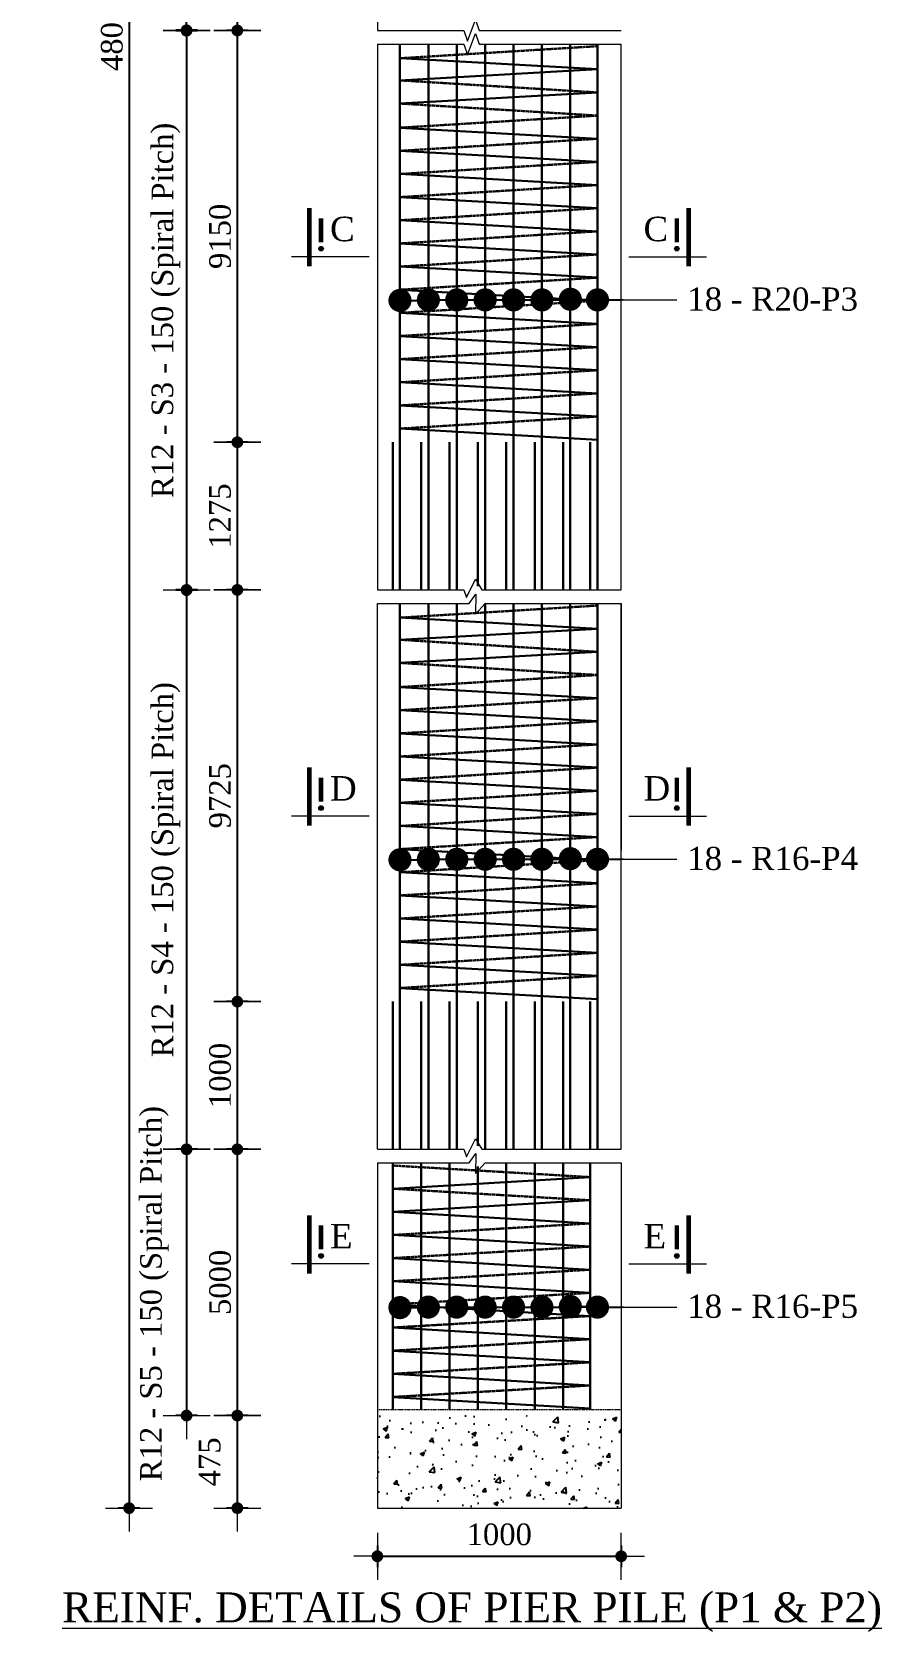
# Model space of a CAD drawing. Header units: inches. Extents: x -396 to 84373, y -33132 to 10226.
# Drawn here: x 68542 to 71296, y -6720 to -1536 of the extents above; entities that cross this region are included whole.
import ezdxf

# ---------------------------------------------------------------- set-up
doc = ezdxf.new("R2010")
doc.units = ezdxf.units.IN
doc.header["$LTSCALE"] = 15
doc.header["$MEASUREMENT"] = 0
doc.header["$PDMODE"] = 3
doc.header["$PDSIZE"] = -15
doc.linetypes.add('DASHED2', pattern=[0.375, 0.25, -0.125])
doc.linetypes.add('DASHEDX2', pattern=[38.1, 25.4, -12.7])
for name, color, linetype, lineweight in [('dim', 7, 'Continuous', 18), ('L.L', 200, 'Continuous', 18), ('Reinf.', 12, 'Continuous', 30), ('text', 7, 'Continuous', 20)]:
    doc.layers.add(name, color=color, linetype=linetype, lineweight=lineweight)
doc.layers.add('HATCH', color=35, linetype='Continuous')
doc.styles.get("Standard").update_dxf_attribs({"font": 'times.ttf'})
doc.dimstyles.new('ISO-25', dxfattribs={"dimtxt": 75, "dimasz": 50, "dimexe": 95, "dimexo": 75.625, "dimgap": 60, "dimtad": 1, "dimdec": 1, "dimdsep": 46, "dimtxsty": 'Standard', "dimblk": 'DOT', "dimcen": 52.5, "dimclrd": 256, "dimclre": 256, "dimclrt": 256, "dimadec": 0, "dimazin": 0, "dimtfac": 1, "dimtdec": 1, "dimtix": 1, "dimtmove": 0, "dimatfit": 3, "dimldrblk": 'DOT', "dimfxl": 1, "dimlwd": -1, "dimarcsym": 0})
doc.dimstyles.new('ISO-70', dxfattribs={"dimscale": 0, "dimtxt": 70, "dimasz": 0.75, "dimexe": 35, "dimexo": 35, "dimgap": 20, "dimtad": 1, "dimdec": 0, "dimlfac": -1, "dimzin": 1, "dimdsep": 46, "dimtxsty": 'Standard', "dimblk": 'DIM', "dimcen": 60, "dimclrd": 256, "dimclre": 256, "dimclrt": 256, "dimadec": 0, "dimazin": 0, "dimtfac": 1, "dimtdec": 0, "dimtix": 1, "dimtofl": 0, "dimtmove": 0, "dimatfit": 3, "dimldrblk": 'DOT', "dimfxl": 35, "dimfxlon": 1, "dimtolj": 1, "dimlwd": 25, "dimarcsym": 0})

# ---------------------------------------------------------------- blocks, each defined once
blk = doc.blocks.new('DIM')
at = {"layer": 'dim'}
for p, q in [((0, -101.4), (0, 101.4)), ((-101.4, 0), (101.4, 0))]:
    blk.add_line(p, q, dxfattribs=at)
at = {"layer": 'dim', "const_width": 25.4}
blk.add_lwpolyline([(-12.7, 0, 1), (12.7, 0, 1)], format="xyb", close=True, dxfattribs=at)
blk = doc.blocks.new('*D198')
at = {"layer": 'Defpoints', "color": 0, "ltscale": 30, "transparency": 16777216}
for p in [(69130.8, 2730), (68856.3, -6318.7), (69282.9, -6318.7)]:
    blk.add_point(p, dxfattribs=at)
at = {"layer": 'dim', "lineweight": -2, "ltscale": 30, "transparency": 16777216}
for p, q in [((68891.3, 2730), (68821.3, 2730)), ((68891.3, -6318.7), (68821.3, -6318.7))]:
    blk.add_line(p, q, dxfattribs=at)
at = {"layer": 'dim', "lineweight": 25, "ltscale": 30, "transparency": 16777216}
blk.add_line((68856.3, 2729.3), (68856.3, -6317.9), dxfattribs=at)
at = {"layer": 'dim', "lineweight": 25, "ltscale": 30, "transparency": 16777216, "xscale": 0.75, "yscale": 0.75, "zscale": 0.75}
for p, rotation in [((68856.3, 2730), 90), ((68856.3, -6318.7), 270)]:
    blk.add_blockref('DIM', p, dxfattribs=dict(at, rotation=rotation))
at = {"layer": 'dim', "lineweight": 15, "ltscale": 30, "transparency": 16777216, "insert": (68800.7, -1530.1), "char_height": 70, "width": 255.111, "attachment_point": 5, "rotation": 90}
blk.add_mtext('\\A1;48000', dxfattribs=at)
blk = doc.blocks.new('_Dot')
at = {"color": 0, "linetype": 'ByBlock', "lineweight": -2}
blk.add_line((-0.5, 0), (-1, 0), dxfattribs=at)
at = {"color": 0, "linetype": 'ByBlock', "const_width": 0.5}
blk.add_lwpolyline([(-0.25, 0, 1), (0.25, 0, 1)], format="xyb", close=True, dxfattribs=at)
blk = doc.blocks.new('*D199')
at = {"layer": 'Defpoints', "color": 0, "ltscale": 30, "transparency": 16777216}
for p in [(69660.6, -1052.5), (69206.9, -1530.9), (69660.6, -1530.9)]:
    blk.add_point(p, dxfattribs=at)
at = {"layer": 'dim', "lineweight": -2, "ltscale": 30, "transparency": 16777216}
for p, q in [((69241.9, -1052.5), (69171.9, -1052.5)), ((69241.9, -1530.9), (69171.9, -1530.9))]:
    blk.add_line(p, q, dxfattribs=at)
at = {"layer": 'dim', "lineweight": 25, "ltscale": 30, "transparency": 16777216}
blk.add_line((69206.9, -1053.2), (69206.9, -1530.1), dxfattribs=at)
at = {"layer": 'dim', "lineweight": 25, "ltscale": 30, "transparency": 16777216, "xscale": 0.75, "yscale": 0.75, "zscale": 0.75}
for p, rotation in [((69206.9, -1052.5), 90), ((69206.9, -1530.9), 270)]:
    blk.add_blockref('DIM', p, dxfattribs=dict(at, rotation=rotation))
at = {"layer": 'dim', "lineweight": 15, "ltscale": 30, "transparency": 16777216, "insert": (69151.2, -1291.7), "char_height": 70, "attachment_point": 5, "rotation": 90}
blk.add_mtext('\\A1;1575', dxfattribs=at)
blk = doc.blocks.new('*D200')
at = {"layer": 'Defpoints', "color": 0, "ltscale": 30, "transparency": 16777216}
for p in [(69660.6, -1530.9), (69206.9, -2865), (69663.3, -2865)]:
    blk.add_point(p, dxfattribs=at)
at = {"layer": 'dim', "lineweight": -2, "ltscale": 30, "transparency": 16777216}
for p, q in [((69241.9, -1530.9), (69171.9, -1530.9)), ((69241.9, -2865), (69171.9, -2865))]:
    blk.add_line(p, q, dxfattribs=at)
at = {"layer": 'dim', "lineweight": 25, "ltscale": 30, "transparency": 16777216}
blk.add_line((69206.9, -1531.6), (69206.9, -2864.3), dxfattribs=at)
at = {"layer": 'dim', "lineweight": 25, "ltscale": 30, "transparency": 16777216, "xscale": 0.75, "yscale": 0.75, "zscale": 0.75}
for p, rotation in [((69206.9, -1530.9), 90), ((69206.9, -2865), 270)]:
    blk.add_blockref('DIM', p, dxfattribs=dict(at, rotation=rotation))
at = {"layer": 'dim', "lineweight": 15, "ltscale": 30, "transparency": 16777216, "insert": (69151.2, -2198), "char_height": 70, "attachment_point": 5, "rotation": 90}
blk.add_mtext('\\A1;9150', dxfattribs=at)
blk = doc.blocks.new('*D202')
at = {"layer": 'Defpoints', "color": 0, "ltscale": 30, "transparency": 16777216}
for p in [(69042.4, 251.8), (69118.5, 251.8), (69206.9, -1530.1)]:
    blk.add_point(p, dxfattribs=at)
at = {"layer": 'dim', "lineweight": -2, "ltscale": 30, "transparency": 16777216}
for p, q in [((69077.4, 251.8), (69007.4, 251.8)), ((69077.4, -1530.1), (69007.4, -1530.1))]:
    blk.add_line(p, q, dxfattribs=at)
at = {"layer": 'dim', "lineweight": 25, "ltscale": 30, "transparency": 16777216}
blk.add_line((69042.4, -1529.4), (69042.4, 251.1), dxfattribs=at)
at = {"layer": 'dim', "lineweight": 25, "ltscale": 30, "transparency": 16777216, "xscale": 0.75, "yscale": 0.75, "zscale": 0.75}
for p, rotation in [((69042.4, 251.8), 90), ((69042.4, -1530.1), 270)]:
    blk.add_blockref('DIM', p, dxfattribs=dict(at, rotation=rotation))
at = {"layer": 'dim', "lineweight": 15, "ltscale": 30, "transparency": 16777216, "insert": (68975.5, -639.2), "char_height": 70, "attachment_point": 5, "rotation": 90}
blk.add_mtext('\\A1;R12 - S2 - 125 (Spiral Pitch)', dxfattribs=at)
blk = doc.blocks.new('*D203')
at = {"layer": 'Defpoints', "color": 0, "ltscale": 30, "transparency": 16777216}
for p in [(69206.9, -1531.6), (69042.4, -3343.4), (69282.9, -3343.4)]:
    blk.add_point(p, dxfattribs=at)
at = {"layer": 'dim', "lineweight": -2, "ltscale": 30, "transparency": 16777216}
for p, q in [((69077.4, -1531.6), (69007.4, -1531.6)), ((69077.4, -3343.4), (69007.4, -3343.4))]:
    blk.add_line(p, q, dxfattribs=at)
at = {"layer": 'dim', "lineweight": 25, "ltscale": 30, "transparency": 16777216}
blk.add_line((69042.4, -1532.4), (69042.4, -3342.7), dxfattribs=at)
at = {"layer": 'dim', "lineweight": 25, "ltscale": 30, "transparency": 16777216, "xscale": 0.75, "yscale": 0.75, "zscale": 0.75}
for p, rotation in [((69042.4, -1531.6), 90), ((69042.4, -3343.4), 270)]:
    blk.add_blockref('DIM', p, dxfattribs=dict(at, rotation=rotation))
at = {"layer": 'dim', "lineweight": 15, "ltscale": 30, "transparency": 16777216, "insert": (68975.5, -2437.5), "char_height": 70, "attachment_point": 5, "rotation": 90}
blk.add_mtext('\\A1;R12 - S3 - 150 (Spiral Pitch)', dxfattribs=at)
blk = doc.blocks.new('*D218')
at = {"layer": 'Defpoints', "color": 0, "ltscale": 30, "transparency": 16777216}
for p in [(69660.6, -6355), (70450.6, -6355), (70450.6, -6474.7)]:
    blk.add_point(p, dxfattribs=at)
at = {"layer": 'dim', "lineweight": -2, "ltscale": 30, "transparency": 16777216}
for p, q in [((69660.6, -6439.7), (69660.6, -6509.7)), ((70450.6, -6439.7), (70450.6, -6509.7))]:
    blk.add_line(p, q, dxfattribs=at)
at = {"layer": 'dim', "lineweight": 25, "ltscale": 30, "transparency": 16777216}
blk.add_line((69661.4, -6474.7), (70449.8, -6474.7), dxfattribs=at)
at = {"layer": 'dim', "lineweight": 25, "ltscale": 30, "transparency": 16777216, "xscale": 0.75, "yscale": 0.75, "zscale": 0.75, "rotation": 180}
blk.add_blockref('DIM', (69660.6, -6474.7), dxfattribs=at)
at = {"layer": 'dim', "lineweight": 25, "ltscale": 30, "transparency": 16777216, "xscale": 0.75, "yscale": 0.75, "zscale": 0.75}
blk.add_blockref('DIM', (70450.6, -6474.7), dxfattribs=at)
at = {"layer": 'dim', "lineweight": 15, "ltscale": 30, "transparency": 16777216, "insert": (70055.6, -6404.1), "char_height": 70, "attachment_point": 5}
blk.add_mtext('\\A1;1000', dxfattribs=at)
blk = doc.blocks.new('*D219')
at = {"layer": 'Defpoints', "color": 0, "ltscale": 30, "transparency": 16777216}
for p in [(70450.6, -6018.7), (69206.9, -6318.7), (70450.6, -6318.7)]:
    blk.add_point(p, dxfattribs=at)
at = {"layer": 'dim', "lineweight": -2, "ltscale": 30, "transparency": 16777216}
for p, q in [((69241.9, -6018.7), (69171.9, -6018.7)), ((69241.9, -6318.7), (69171.9, -6318.7))]:
    blk.add_line(p, q, dxfattribs=at)
at = {"layer": 'dim', "lineweight": 25, "ltscale": 30, "transparency": 16777216}
blk.add_line((69206.9, -6019.4), (69206.9, -6317.9), dxfattribs=at)
at = {"layer": 'dim', "lineweight": 25, "ltscale": 30, "transparency": 16777216, "xscale": 0.75, "yscale": 0.75, "zscale": 0.75}
for p, rotation in [((69206.9, -6018.7), 90), ((69206.9, -6318.7), 270)]:
    blk.add_blockref('DIM', p, dxfattribs=dict(at, rotation=rotation))
at = {"layer": 'dim', "lineweight": 15, "ltscale": 30, "transparency": 16777216, "insert": (69117.6, -6168.7), "char_height": 70, "attachment_point": 5, "rotation": 90}
blk.add_mtext('\\A1;475', dxfattribs=at)
blk = doc.blocks.new('*D220')
at = {"layer": 'Defpoints', "color": 0, "ltscale": 30, "transparency": 16777216}
for p in [(69660.6, -5156), (69206.9, -6018.7), (69660.6, -6018.7)]:
    blk.add_point(p, dxfattribs=at)
at = {"layer": 'dim', "lineweight": -2, "ltscale": 30, "transparency": 16777216}
for p, q in [((69241.9, -5156), (69171.9, -5156)), ((69241.9, -6018.7), (69171.9, -6018.7))]:
    blk.add_line(p, q, dxfattribs=at)
at = {"layer": 'dim', "lineweight": 25, "ltscale": 30, "transparency": 16777216}
blk.add_line((69206.9, -5156.7), (69206.9, -6017.9), dxfattribs=at)
at = {"layer": 'dim', "lineweight": 25, "ltscale": 30, "transparency": 16777216, "xscale": 0.75, "yscale": 0.75, "zscale": 0.75}
for p, rotation in [((69206.9, -5156), 90), ((69206.9, -6018.7), 270)]:
    blk.add_blockref('DIM', p, dxfattribs=dict(at, rotation=rotation))
at = {"layer": 'dim', "lineweight": 15, "ltscale": 30, "transparency": 16777216, "insert": (69151.3, -5587.3), "char_height": 70, "attachment_point": 5, "rotation": 90}
blk.add_mtext('\\A1;5000', dxfattribs=at)
blk = doc.blocks.new('*D221')
at = {"layer": 'Defpoints', "color": 0, "ltscale": 30, "transparency": 16777216}
for p in [(69171.9, -5156), (69042.4, -6018.7), (69282.9, -6018.7)]:
    blk.add_point(p, dxfattribs=at)
at = {"layer": 'dim', "lineweight": -2, "ltscale": 30, "transparency": 16777216}
for p, q in [((69077.4, -5156), (69007.4, -5156)), ((69077.4, -6018.7), (69007.4, -6018.7))]:
    blk.add_line(p, q, dxfattribs=at)
at = {"layer": 'dim', "lineweight": 25, "ltscale": 30, "transparency": 16777216}
blk.add_line((69042.4, -5156.7), (69042.4, -6017.9), dxfattribs=at)
at = {"layer": 'dim', "lineweight": 25, "ltscale": 30, "transparency": 16777216, "xscale": 0.75, "yscale": 0.75, "zscale": 0.75}
for p, rotation in [((69042.4, -5156), 90), ((69042.4, -6018.7), 270)]:
    blk.add_blockref('DIM', p, dxfattribs=dict(at, rotation=rotation))
at = {"layer": 'dim', "lineweight": 15, "ltscale": 30, "transparency": 16777216, "insert": (68938.3, -5623.6), "char_height": 70, "attachment_point": 5, "rotation": 90}
blk.add_mtext('\\A1;R12 - S5 - 150 (Spiral Pitch)', dxfattribs=at)
blk = doc.blocks.new('*D222')
at = {"layer": 'Defpoints', "color": 0, "ltscale": 30, "transparency": 16777216}
for p in [(69663.3, -2865), (69206.9, -3343.4), (69660.6, -3343.4)]:
    blk.add_point(p, dxfattribs=at)
at = {"layer": 'dim', "lineweight": -2, "ltscale": 30, "transparency": 16777216}
for p, q in [((69241.9, -2865), (69171.9, -2865)), ((69241.9, -3343.4), (69171.9, -3343.4))]:
    blk.add_line(p, q, dxfattribs=at)
at = {"layer": 'dim', "lineweight": 25, "ltscale": 30, "transparency": 16777216}
blk.add_line((69206.9, -2865.8), (69206.9, -3342.7), dxfattribs=at)
at = {"layer": 'dim', "lineweight": 25, "ltscale": 30, "transparency": 16777216, "xscale": 0.75, "yscale": 0.75, "zscale": 0.75}
for p, rotation in [((69206.9, -2865), 90), ((69206.9, -3343.4), 270)]:
    blk.add_blockref('DIM', p, dxfattribs=dict(at, rotation=rotation))
at = {"layer": 'dim', "lineweight": 15, "ltscale": 30, "transparency": 16777216, "insert": (69151.2, -3104.2), "char_height": 70, "attachment_point": 5, "rotation": 90}
blk.add_mtext('\\A1;1275', dxfattribs=at)
blk = doc.blocks.new('*D216')
at = {"layer": 'Defpoints', "color": 0, "ltscale": 30, "transparency": 16777216}
for p in [(69660.6, -3343.4), (69206.9, -4677.6), (69663.3, -4677.6)]:
    blk.add_point(p, dxfattribs=at)
at = {"layer": 'dim', "lineweight": -2, "ltscale": 30, "transparency": 16777216}
for p, q in [((69241.9, -3343.4), (69171.9, -3343.4)), ((69241.9, -4677.6), (69171.9, -4677.6))]:
    blk.add_line(p, q, dxfattribs=at)
at = {"layer": 'dim', "lineweight": 25, "ltscale": 30, "transparency": 16777216}
blk.add_line((69206.9, -3344.2), (69206.9, -4676.8), dxfattribs=at)
at = {"layer": 'dim', "lineweight": 25, "ltscale": 30, "transparency": 16777216, "xscale": 0.75, "yscale": 0.75, "zscale": 0.75}
for p, rotation in [((69206.9, -3343.4), 90), ((69206.9, -4677.6), 270)]:
    blk.add_blockref('DIM', p, dxfattribs=dict(at, rotation=rotation))
at = {"layer": 'dim', "lineweight": 15, "ltscale": 30, "transparency": 16777216, "insert": (69151.2, -4010.5), "char_height": 70, "attachment_point": 5, "rotation": 90}
blk.add_mtext('\\A1;9725', dxfattribs=at)
blk = doc.blocks.new('*D217')
at = {"layer": 'Defpoints', "color": 0, "ltscale": 30, "transparency": 16777216}
for p in [(69206.9, -3344.2), (69042.4, -5156), (69282.9, -5156)]:
    blk.add_point(p, dxfattribs=at)
at = {"layer": 'dim', "lineweight": -2, "ltscale": 30, "transparency": 16777216}
for p, q in [((69077.4, -3344.2), (69007.4, -3344.2)), ((69077.4, -5156), (69007.4, -5156))]:
    blk.add_line(p, q, dxfattribs=at)
at = {"layer": 'dim', "lineweight": 25, "ltscale": 30, "transparency": 16777216}
blk.add_line((69042.4, -3344.9), (69042.4, -5155.2), dxfattribs=at)
at = {"layer": 'dim', "lineweight": 25, "ltscale": 30, "transparency": 16777216, "xscale": 0.75, "yscale": 0.75, "zscale": 0.75}
for p, rotation in [((69042.4, -3344.2), 90), ((69042.4, -5156), 270)]:
    blk.add_blockref('DIM', p, dxfattribs=dict(at, rotation=rotation))
at = {"layer": 'dim', "lineweight": 15, "ltscale": 30, "transparency": 16777216, "insert": (68975.5, -4250.1), "char_height": 70, "attachment_point": 5, "rotation": 90}
blk.add_mtext('\\A1;R12 - S4 - 150 (Spiral Pitch)', dxfattribs=at)
blk = doc.blocks.new('*D225')
at = {"layer": 'Defpoints', "color": 0, "ltscale": 30, "transparency": 16777216}
for p in [(69663.3, -4677.6), (69206.9, -5156), (69660.6, -5156)]:
    blk.add_point(p, dxfattribs=at)
at = {"layer": 'dim', "lineweight": -2, "ltscale": 30, "transparency": 16777216}
for p, q in [((69241.9, -4677.6), (69171.9, -4677.6)), ((69241.9, -5156), (69171.9, -5156))]:
    blk.add_line(p, q, dxfattribs=at)
at = {"layer": 'dim', "lineweight": 25, "ltscale": 30, "transparency": 16777216}
blk.add_line((69206.9, -4678.3), (69206.9, -5155.2), dxfattribs=at)
at = {"layer": 'dim', "lineweight": 25, "ltscale": 30, "transparency": 16777216, "xscale": 0.75, "yscale": 0.75, "zscale": 0.75}
for p, rotation in [((69206.9, -4677.6), 90), ((69206.9, -5156), 270)]:
    blk.add_blockref('DIM', p, dxfattribs=dict(at, rotation=rotation))
at = {"layer": 'dim', "lineweight": 15, "ltscale": 30, "transparency": 16777216, "insert": (69151.3, -4916.8), "char_height": 70, "attachment_point": 5, "rotation": 90}
blk.add_mtext('\\A1;1000', dxfattribs=at)

msp = doc.modelspace()

# ---------------------------------------------------------------- hatches: boundary and pattern name
at = {"layer": 'HATCH', "ltscale": 30}
h = msp.add_hatch(dxfattribs=at)
h.set_pattern_fill('AR-CONC', color=256, scale=20, style=0)
h.set_pattern_definition([(50, (75123.88, 45534.4), (143.45204, -12.55043), [15, -165]), (355, (75123.88, 45534.4), (-27.75027, 150.43843), [12, -132]), (100.4514, (75135.84, 45533.35), (115.70188, 137.8879), [12.74804, -140.22842]), (46.1842, (75123.88, 45574.4), (213.4482, -33.1038), [22.5, -247.5]), (96.6356, (75141.67, 45571.64), (186.9325, 194.8236), [19.1221, -210.3426]), (351.1842, (75123.88, 45574.4), (186.9324, 194.8237), [18, -198]), (21, (75143.88, 45564.4), (119.3814, -80.52378), [15, -165]), (326, (75143.88, 45564.4), (48.66307, 145.03), [12, -132]), (71.4514, (75153.83, 45557.69), (168.04453, 64.5061), [12.74804, -140.22842]), (37.5, (75123.88, 45534.4), (2.43197, 66.57877), [0, -130.4, 0, -134, 0, -132.5]), (7.5, (75123.88, 45534.4), (52.61391, 78.88234), [0, -76.4, 0, -127.4, 0, -50.5]), (327.5, (75079.28, 45534.4), (106.764487, -4.510974), [0, -50, 0, -156, 0, -207]), (317.5, (75059.28, 45534.4), (116.63723, 20.021), [0, -65, 0, -103.6, 0, -147])])
h.paths.add_polyline_path([(70450.58, -6018.7), (69660.61, -6018.7), (69660.61, -6318.7), (70450.58, -6318.7)])
at = {"layer": 'text', "ltscale": 5}
h = msp.add_hatch(color=5, dxfattribs=at)
h.set_gradient(color1=(0, 0, 255), one_color=1, tint=1, name='CYLINDER')
h.paths.add_polyline_path([(69470.93, -2237.88, 1), (69485.8, -2237.88, 1)])
h = msp.add_hatch(color=5, dxfattribs=at)
h.set_gradient(color1=(0, 0, 255), one_color=1, tint=1, name='CYLINDER')
h.paths.add_polyline_path([(70638.31, -2237.88, -1), (70623.44, -2237.88, -1)])
h = msp.add_hatch(color=5, dxfattribs=at)
h.set_gradient(color1=(0, 0, 255), one_color=1, tint=1, name='CYLINDER')
h.paths.add_polyline_path([(69470.93, -4050.43, 1), (69485.8, -4050.43, 1)])
h = msp.add_hatch(color=5, dxfattribs=at)
h.set_gradient(color1=(0, 0, 255), one_color=1, tint=1, name='CYLINDER')
h.paths.add_polyline_path([(70638.31, -4050.43, -1), (70623.44, -4050.43, -1)])
h = msp.add_hatch(color=5, dxfattribs=at)
h.set_gradient(color1=(0, 0, 255), one_color=1, tint=1, name='CYLINDER')
h.paths.add_polyline_path([(69470.93, -5501.41, 1), (69485.8, -5501.41, 1)])
h = msp.add_hatch(color=5, dxfattribs=at)
h.set_gradient(color1=(0, 0, 255), one_color=1, tint=1, name='CYLINDER')
h.paths.add_polyline_path([(70638.31, -5501.41, -1), (70623.44, -5501.41, -1)])

# ---------------------------------------------------------------- linework, layer by layer
at = {"layer": 'L.L', "ltscale": 5}
for p, q in [((69660.61, -1574.95), (69660.61, -3343.42)), ((69660.61, -5155.97), (69660.61, -3387.49)), ((70450.58, -5155.97), (70450.58, -3387.49)), ((69949.41, -5180.14), (69978.11, -5121.62)), ((69978.11, -5121.62), (69999.66, -5155.97)), ((69660.61, -5155.97), (69940.61, -5155.97)), ((69940.61, -5155.97), (69949.41, -5180.14)), ((69999.66, -5155.97), (70450.58, -5155.97)), ((69660.61, -5200.04), (69660.61, -5999.18)), ((69660.61, -5999.18), (69660.61, -6318.7)), ((70450.58, -5997.84), (70450.58, -6318.7)), ((69660.61, -6318.7), (70450.58, -6318.7))]:
    msp.add_line(p, q, dxfattribs=at)
at = {"layer": 'L.L', "linetype": 'DASHED2'}
msp.add_line((69660.61, -5999.18), (70450.58, -5999.18), dxfattribs=at)
at = {"layer": 'L.L', "ltscale": 5}
for points in [[(69660.61, 861), (69660.61, -1530.87), (69940.61, -1530.87), (69953.11, -1565.22), (69978.11, -1496.53), (69990.61, -1530.87), (70450.58, -1530.87)], [(69660.61, -1574.95), (69940.61, -1574.95), (69953.11, -1609.29), (69978.11, -1540.6), (69990.61, -1574.95), (70450.58, -1574.95)], [(69660.61, -3343.42), (69940.61, -3343.42), (69949.41, -3367.59), (69978.11, -3309.08), (69999.66, -3343.42), (70450.58, -3343.42), (70450.58, -1574.95)], [(69660.61, -3387.49), (69958.51, -3387.49), (69979.23, -3356.75), (69978.11, -3421.84), (70009.88, -3387.49), (70450.58, -3387.49), (70450.58, -4186.63)], [(69660.61, -5200.04), (69958.51, -5200.04), (69979.23, -5169.29), (69978.11, -5234.38), (70009.88, -5200.04), (70450.58, -5200.04), (70450.58, -5999.18)]]:
    msp.add_lwpolyline(points, dxfattribs=at)
at = {"layer": 'Reinf.', "linetype": 'DASHEDX2', "ltscale": 0.007}
for p, q in [((69733.88, -1620.84), (70373.85, -1581.67)), ((69733.88, -1620.84), (70373.85, -1581.67)), ((69733.88, -1692.49), (70373.85, -1731.67)), ((69733.88, -1692.49), (70373.85, -1731.67)), ((69733.88, -1767.49), (70373.85, -1806.67)), ((69733.88, -1845.84), (70373.85, -1806.67)), ((69733.88, -1920.84), (70373.85, -1881.67)), ((69733.88, -1920.84), (70373.85, -1881.67)), ((69733.88, -1995.84), (70373.85, -1956.67)), ((69733.88, -1995.84), (70373.85, -1956.67)), ((69733.88, -2070.84), (70373.85, -2031.67)), ((69733.88, -2070.84), (70373.85, -2031.67)), ((69733.88, -2145.84), (70373.85, -2106.67)), ((69733.88, -2145.84), (70373.85, -2106.67)), ((69733.88, -2220.84), (70373.85, -2181.67)), ((69733.88, -2295.84), (70373.85, -2256.67)), ((69733.88, -2370.84), (70373.85, -2331.67)), ((69733.88, -2445.84), (70373.85, -2406.67)), ((69733.88, -2520.84), (70373.85, -2481.67)), ((69733.88, -2595.84), (70373.85, -2556.67)), ((69733.88, -2670.84), (70373.85, -2631.67)), ((69733.88, -2745.84), (70373.85, -2706.67)), ((69733.88, -2820.84), (70373.85, -2781.67)), ((69733.88, -3433.39), (70373.85, -3394.21)), ((69733.88, -3433.39), (70373.85, -3394.21)), ((69733.88, -3505.03), (70373.85, -3544.21)), ((69733.88, -3505.03), (70373.85, -3544.21)), ((69733.88, -3580.03), (70373.85, -3619.21)), ((69733.88, -3658.39), (70373.85, -3619.21)), ((69733.88, -3733.39), (70373.85, -3694.21)), ((69733.88, -3733.39), (70373.85, -3694.21)), ((69733.88, -3808.39), (70373.85, -3769.21)), ((69733.88, -3808.39), (70373.85, -3769.21)), ((69733.88, -3883.39), (70373.85, -3844.21)), ((69733.88, -3883.39), (70373.85, -3844.21)), ((69733.88, -3958.39), (70373.85, -3919.21)), ((69733.88, -3958.39), (70373.85, -3919.21)), ((69733.88, -4033.39), (70373.85, -3994.21)), ((69733.88, -4108.39), (70373.85, -4069.21)), ((69733.88, -4183.39), (70373.85, -4144.21)), ((69733.88, -4258.39), (70373.85, -4219.21)), ((69733.88, -4333.39), (70373.85, -4294.21)), ((69733.88, -4408.39), (70373.85, -4369.21)), ((69733.88, -4483.39), (70373.85, -4444.21)), ((69733.88, -4558.39), (70373.85, -4519.21)), ((69733.88, -4633.39), (70373.85, -4594.21)), ((70350.32, -5246.15), (69710.34, -5208.65)), ((70350.32, -5321.15), (69710.34, -5283.65)), ((70350.32, -5396.15), (69710.34, -5433.65)), ((70350.32, -5471.15), (69710.34, -5508.65)), ((70350.32, -5546.15), (69710.34, -5583.65)), ((70350.32, -5621.15), (69710.34, -5658.65)), ((70350.32, -5696.15), (69710.34, -5733.65)), ((70350.32, -5771.15), (69710.34, -5808.65)), ((70350.32, -5846.15), (69710.34, -5883.65)), ((70350.32, -5921.15), (69710.34, -5958.65))]:
    msp.add_line(p, q, dxfattribs=at)
at = {"layer": 'Reinf.', "ltscale": 5}
for p, q in [((69825.88, -2418.85), (69825.88, -1574.95)), ((69917.88, -2418.85), (69917.88, -1574.95)), ((70009.88, -2418.85), (70009.88, -1574.95)), ((70101.88, -2418.85), (70101.88, -1574.95)), ((70193.88, -2418.85), (70193.88, -1574.95)), ((70285.88, -2418.85), (70285.88, -1574.95)), ((70373.85, -1656.67), (69733.88, -1620.84)), ((70373.85, -1656.67), (69733.88, -1620.84)), ((70373.85, -1656.67), (69733.88, -1692.49)), ((70373.85, -1656.67), (69733.88, -1692.49)), ((70373.85, -1731.67), (69733.88, -1767.49)), ((70373.85, -1731.67), (69733.88, -1767.49)), ((70373.85, -1881.67), (69733.88, -1845.84)), ((70373.85, -1881.67), (69733.88, -1845.84)), ((70373.85, -1956.67), (69733.88, -1920.84)), ((70373.85, -1956.67), (69733.88, -1920.84)), ((70373.85, -2031.67), (69733.88, -1995.84)), ((70373.85, -2031.67), (69733.88, -1995.84)), ((70373.85, -2106.67), (69733.88, -2070.84)), ((70373.85, -2106.67), (69733.88, -2070.84)), ((70373.85, -2181.67), (69733.88, -2145.84)), ((70373.85, -2181.67), (69733.88, -2145.84)), ((70373.85, -2256.67), (69733.88, -2220.84)), ((70373.85, -2256.67), (69733.88, -2220.84)), ((70373.85, -2331.67), (69733.88, -2295.84)), ((70373.85, -2331.67), (69733.88, -2295.84)), ((70373.85, -2406.67), (69733.88, -2370.84)), ((69825.88, -3343.42), (69825.88, -2370.95)), ((69917.88, -3343.42), (69917.88, -2370.95)), ((70009.88, -3343.42), (70009.88, -2370.95)), ((70101.88, -3343.42), (70101.88, -2370.95)), ((70193.88, -3343.42), (70193.88, -2370.95)), ((70285.88, -3343.42), (70285.88, -2370.95)), ((70373.85, -2481.67), (69733.88, -2445.84)), ((70373.85, -2556.67), (69733.88, -2520.84)), ((70373.85, -2631.67), (69733.88, -2595.84)), ((70373.85, -2706.67), (69733.88, -2670.84)), ((70373.85, -2781.67), (69733.88, -2745.84)), ((70373.85, -2856.67), (69733.88, -2820.84)), ((69802.34, -2865.04), (69802.34, -3343.42)), ((69894.34, -2865.04), (69894.34, -3343.42)), ((69986.34, -2865.04), (69986.34, -3331.69)), ((70078.34, -2865.04), (70078.34, -3343.42)), ((70170.34, -2865.04), (70170.34, -3343.42)), ((70262.34, -2865.04), (70262.34, -3343.42)), ((69825.88, -3343.42), (69825.88, -3343.42)), ((69917.88, -3343.42), (69917.88, -3343.42)), ((70009.88, -3343.42), (70009.88, -3343.42)), ((70101.88, -3343.42), (70101.88, -3343.42)), ((70193.88, -3343.42), (70193.88, -3343.42)), ((70285.88, -3343.42), (70285.88, -3343.42)), ((69825.88, -4231.39), (69825.88, -3387.49)), ((69917.88, -4231.39), (69917.88, -3387.49)), ((70009.88, -4231.39), (70009.88, -3387.49)), ((70101.88, -4231.39), (70101.88, -3387.49)), ((70193.88, -4231.39), (70193.88, -3387.49)), ((70285.88, -4231.39), (70285.88, -3387.49)), ((70373.85, -3469.21), (69733.88, -3433.39)), ((70373.85, -3469.21), (69733.88, -3433.39)), ((70373.85, -3469.21), (69733.88, -3505.03)), ((70373.85, -3469.21), (69733.88, -3505.03)), ((70373.85, -3544.21), (69733.88, -3580.03)), ((70373.85, -3544.21), (69733.88, -3580.03)), ((70373.85, -3694.21), (69733.88, -3658.39)), ((70373.85, -3694.21), (69733.88, -3658.39)), ((70373.85, -3769.21), (69733.88, -3733.39)), ((70373.85, -3769.21), (69733.88, -3733.39)), ((70373.85, -3844.21), (69733.88, -3808.39)), ((70373.85, -3844.21), (69733.88, -3808.39)), ((70373.85, -3919.21), (69733.88, -3883.39)), ((70373.85, -3919.21), (69733.88, -3883.39)), ((70373.85, -3994.21), (69733.88, -3958.39)), ((70373.85, -3994.21), (69733.88, -3958.39)), ((70373.85, -4069.21), (69733.88, -4033.39)), ((70373.85, -4069.21), (69733.88, -4033.39)), ((70373.85, -4144.21), (69733.88, -4108.39)), ((70373.85, -4144.21), (69733.88, -4108.39)), ((70373.85, -4219.21), (69733.88, -4183.39)), ((69825.88, -5155.97), (69825.88, -4183.49)), ((69917.88, -5155.97), (69917.88, -4183.49)), ((70009.88, -5155.97), (70009.88, -4183.49)), ((70101.88, -5155.97), (70101.88, -4183.49)), ((70193.88, -5155.97), (70193.88, -4183.49)), ((70285.88, -5155.97), (70285.88, -4183.49)), ((70373.85, -4294.21), (69733.88, -4258.39)), ((70373.85, -4369.21), (69733.88, -4333.39)), ((70373.85, -4444.21), (69733.88, -4408.39)), ((70373.85, -4519.21), (69733.88, -4483.39)), ((70373.85, -4594.21), (69733.88, -4558.39)), ((70373.85, -4669.21), (69733.88, -4633.39)), ((69802.34, -4677.58), (69802.34, -5155.97)), ((69894.34, -4677.58), (69894.34, -5155.97)), ((69986.34, -4677.58), (69986.34, -5144.24)), ((70078.34, -4677.58), (70078.34, -5155.97)), ((70170.34, -4677.58), (70170.34, -5155.97)), ((70262.34, -4677.58), (70262.34, -5155.97)), ((69825.88, -5155.97), (69825.88, -5155.97)), ((69917.88, -5155.97), (69917.88, -5155.97)), ((70009.88, -5155.97), (70009.88, -5155.97)), ((70101.88, -5155.97), (70101.88, -5155.97)), ((70193.88, -5155.97), (70193.88, -5155.97)), ((70285.88, -5155.97), (70285.88, -5155.97)), ((69802.34, -5200.04), (69802.34, -5999.18)), ((69894.34, -5200.04), (69894.34, -5999.18)), ((69986.34, -5211.76), (69986.34, -5999.18)), ((70078.34, -5200.04), (70078.34, -5999.18)), ((70170.34, -5200.04), (70170.34, -5999.18)), ((70262.34, -5200.04), (70262.34, -5999.18)), ((69710.34, -5283.65), (70350.32, -5246.15)), ((69710.34, -5283.65), (70350.32, -5246.15)), ((69710.34, -5358.65), (70350.32, -5321.15)), ((69710.34, -5358.65), (70350.32, -5321.15)), ((69710.34, -5358.65), (70350.32, -5396.15)), ((69710.34, -5358.65), (70350.32, -5396.15)), ((69710.34, -5433.65), (70350.32, -5471.15)), ((69710.34, -5433.65), (70350.32, -5471.15)), ((69710.34, -5508.65), (70350.32, -5546.15)), ((69710.34, -5508.65), (70350.32, -5546.15)), ((69710.34, -5583.65), (70350.32, -5621.15)), ((69710.34, -5583.65), (70350.32, -5621.15)), ((69710.34, -5658.65), (70350.32, -5696.15)), ((69710.34, -5733.65), (70350.32, -5771.15)), ((69710.34, -5733.65), (70350.32, -5771.15)), ((69710.34, -5808.65), (70350.32, -5846.15)), ((69710.34, -5883.65), (70350.32, -5921.15)), ((69710.34, -5883.65), (70350.32, -5921.15)), ((69710.34, -5958.65), (70350.32, -5996.15))]:
    msp.add_line(p, q, dxfattribs=at)
at = {"layer": 'Reinf.', "linetype": 'DASHEDX2', "ltscale": 0.01}
for p, q in [((70350.32, -5696.15), (69710.34, -5733.65)), ((70350.32, -5771.15), (69710.34, -5808.65)), ((70350.32, -5846.15), (69710.34, -5883.65)), ((70350.32, -5921.15), (69710.34, -5958.65))]:
    msp.add_line(p, q, dxfattribs=at)
at = {"layer": 'Reinf.', "ltscale": 5}
for points in [[(69733.88, -2418.85), (69733.88, -1574.95)], [(70373.85, -2418.85), (70373.85, -1574.95)], [(69733.88, -3343.42), (69733.88, -2370.95)], [(70373.85, -3343.42), (70373.85, -2370.95)], [(69710.34, -2865.04), (69710.34, -3343.42)], [(70350.32, -2865.04), (70350.32, -3343.42)], [(69733.88, -3343.42), (69733.88, -3343.42)], [(70373.85, -3343.42), (70373.85, -3343.42)], [(69733.88, -4231.39), (69733.88, -3387.49)], [(70373.85, -4231.39), (70373.85, -3387.49)], [(69733.88, -5155.97), (69733.88, -4183.49)], [(70373.85, -5155.97), (70373.85, -4183.49)], [(69710.34, -4677.58), (69710.34, -5155.97)], [(70350.32, -4677.58), (70350.32, -5155.97)], [(69733.88, -5155.97), (69733.88, -5155.97)], [(70373.85, -5155.97), (70373.85, -5155.97)], [(69710.34, -5200.04), (69710.34, -5999.18)], [(70350.32, -5200.04), (70350.32, -5999.18)]]:
    msp.add_lwpolyline(points, dxfattribs=at)
at = {"layer": 'text', "ltscale": 5}
for p, q in [((69633.71, -2263.72), (69382.55, -2263.72)), ((70475.53, -2263.72), (70726.69, -2263.72)), ((69633.71, -4076.27), (69382.55, -4076.27)), ((70475.53, -4076.27), (70726.69, -4076.27)), ((69633.71, -5527.25), (69382.55, -5527.25)), ((70475.53, -5527.25), (70726.69, -5527.25))]:
    msp.add_line(p, q, dxfattribs=at)
at = {"layer": 'text', "ltscale": 5, "const_width": 14.87}
for points in [[(69440.04, -2295.01), (69440.04, -2106.01)], [(70669.2, -2295.01), (70669.2, -2106.01)], [(69478.37, -2217.05), (69478.37, -2139.09)], [(70630.87, -2217.05), (70630.87, -2139.09)], [(69440.04, -4107.55), (69440.04, -3918.56)], [(70669.2, -4107.55), (70669.2, -3918.56)], [(69478.37, -4029.6), (69478.37, -3951.64)], [(70630.87, -4029.6), (70630.87, -3951.64)], [(69440.04, -5558.54), (69440.04, -5369.55)], [(70669.2, -5558.54), (70669.2, -5369.55)], [(69478.37, -5480.58), (69478.37, -5402.63)], [(70630.87, -5480.58), (70630.87, -5402.63)]]:
    msp.add_lwpolyline(points, dxfattribs=at)
at = {"layer": 'text', "ltscale": 5}
for centre in [(69478.37, -2237.88), (70630.87, -2237.88), (69478.37, -4050.43), (70630.87, -4050.43), (69478.37, -5501.41), (70630.87, -5501.41)]:
    msp.add_circle(centre, 7.44, dxfattribs=at)

# ---------------------------------------------------------------- texts
at = {"layer": 'text'}
for s, height, p in [('C', 79.33, (69507.23, -2213.59)), ('C', 79.33, (70523.02, -2213.59)), ('18 - R20-P3', 75, (70664.34, -2438.55)), ('D', 79.33, (69507.23, -4026.14)), ('D', 79.33, (70523.02, -4026.14)), ('18 - R16-P4', 75, (70664.34, -4251.1)), ('E', 79.33, (69507.23, -5477.12)), ('E', 79.33, (70523.02, -5477.12)), ('18 - R16-P5', 75, (70664.34, -5702.09))]:
    msp.add_text(s, height=height, dxfattribs=at).set_placement(p)
at = {"layer": 'text', "ltscale": 5}
msp.add_text('%%UREINF. DETAILS OF PIER PILE (P1 & P2)', height=96.8, dxfattribs=at).set_placement((68639.46, -6688.57))

# ---------------------------------------------------------------- dimensions: what is measured, and where the dimension line sits
at = {"layer": 'dim', "lineweight": 15, "ltscale": 30}
for base, p1, p2, text, override, picture, middle in [((68856.28, -6318.7), (69130.83, 2730.02), (69282.93, -6318.7), '48000', {"dimscale": 1}, '*D198', (68856.28, -1530.12)), ((69042.4, -6018.7), (69171.88, -5155.97), (69282.93, -6018.7), 'R12 - S5 - 150 (Spiral Pitch)', {"dimscale": 1, "dimtmove": 1}, '*D221', (69005.23, -5623.59)), ((69206.88, -6318.7), (70450.58, -6018.7), (70450.58, -6318.7), '475', {"dimscale": 1, "dimtmove": 1}, '*D219', (69173.27, -6168.7))]:
    dim = msp.add_linear_dim(base=base, p1=p1, p2=p2, angle=90, text=text, dimstyle='ISO-70', override=override, dxfattribs=at)
    dim.commit()
    dim.dimension.update_dxf_attribs({"geometry": picture, "text_midpoint": middle, "dimtype": 160})
for base, p1, p2, angle, text, picture, middle in [((69042.4, 251.81), (69206.88, -1530.12), (69118.46, 251.81), 270, 'R12 - S2 - 125 (Spiral Pitch)', '*D202', (68975.47, -639.16)), ((69206.88, -1530.87), (69660.61, -1052.49), (69660.61, -1530.87), 90, '1575', '*D199', (69151.17, -1291.68)), ((69042.4, -3343.42), (69206.88, -1531.62), (69282.93, -3343.42), 90, 'R12 - S3 - 150 (Spiral Pitch)', '*D203', (68975.47, -2437.52)), ((69206.88, -2865.04), (69660.61, -1530.87), (69663.32, -2865.04), 90, '9150', '*D200', (69151.17, -2197.95)), ((69206.88, -3343.42), (69663.32, -2865.04), (69660.61, -3343.42), 90, '1275', '*D222', (69151.17, -3104.23)), ((69042.4, -5155.97), (69206.88, -3344.17), (69282.93, -5155.97), 90, 'R12 - S4 - 150 (Spiral Pitch)', '*D217', (68975.47, -4250.07)), ((69206.88, -4677.58), (69660.61, -3343.42), (69663.32, -4677.58), 90, '9725', '*D216', (69151.17, -4010.5)), ((69206.88, -5155.97), (69663.32, -4677.58), (69660.61, -5155.97), 90, '1000', '*D225', (69151.28, -4916.77)), ((69206.88, -6018.7), (69660.61, -5155.97), (69660.61, -6018.7), 90, '5000', '*D220', (69151.28, -5587.33))]:
    dim = msp.add_linear_dim(base=base, p1=p1, p2=p2, angle=angle, text=text, dimstyle='ISO-70', override={"dimscale": 1, "dimtmove": 1}, dxfattribs=at)
    dim.commit()
    dim.dimension.update_dxf_attribs({"geometry": picture, "text_midpoint": middle})
dim = msp.add_linear_dim(base=(70450.58, -6474.69), p1=(69660.61, -6355.05), p2=(70450.58, -6355.05), text='1000', dimstyle='ISO-70', override={"dimscale": 1, "dimgap": 35, "dimtmove": 1}, dxfattribs=at)
dim.commit()
dim.dimension.update_dxf_attribs({"geometry": '*D218', "text_midpoint": (70055.6, -6474.69), "dimtype": 160})

# ---------------------------------------------------------------- leaders
at = {"layer": 'text', "lineweight": 15, "ltscale": 5}
for points in [[(69733.88, -2405.47), (70574.38, -2403.79)], [(69825.88, -2403.79), (70574.35, -2403.79)], [(69917.88, -2403.79), (70631.08, -2403.79)], [(70009.88, -2403.79), (70576.78, -2403.79)], [(70101.88, -2403.79), (70631.08, -2403.79)], [(70193.88, -2403.79), (70631.08, -2403.79)], [(70285.88, -2401.74), (70631.08, -2403.79)], [(70373.85, -2403.79), (70578.9, -2403.79)], [(69733.88, -4218.01), (70574.38, -4216.33)], [(69825.88, -4216.33), (70574.35, -4216.33)], [(69917.88, -4216.33), (70631.08, -4216.33)], [(70009.88, -4216.33), (70576.78, -4216.33)], [(70101.88, -4216.33), (70631.08, -4216.33)], [(70193.88, -4216.33), (70631.08, -4216.33)], [(70285.88, -4214.29), (70631.08, -4216.33)], [(70373.85, -4216.33), (70578.9, -4216.33)], [(69733.88, -5669), (70574.38, -5667.32)], [(69825.88, -5667.32), (70574.35, -5667.32)], [(69917.88, -5667.32), (70631.08, -5667.32)], [(70009.88, -5667.32), (70576.78, -5667.32)], [(70101.88, -5667.32), (70631.08, -5667.32)], [(70193.88, -5667.32), (70631.08, -5667.32)], [(70285.88, -5665.27), (70631.08, -5667.32)], [(70373.85, -5667.32), (70578.9, -5667.32)]]:
    msp.add_leader(points, dimstyle='ISO-25', override={"dimasz": 75, "dimtad": 0}, dxfattribs=at)

doc.saveas('drawing.dxf')
